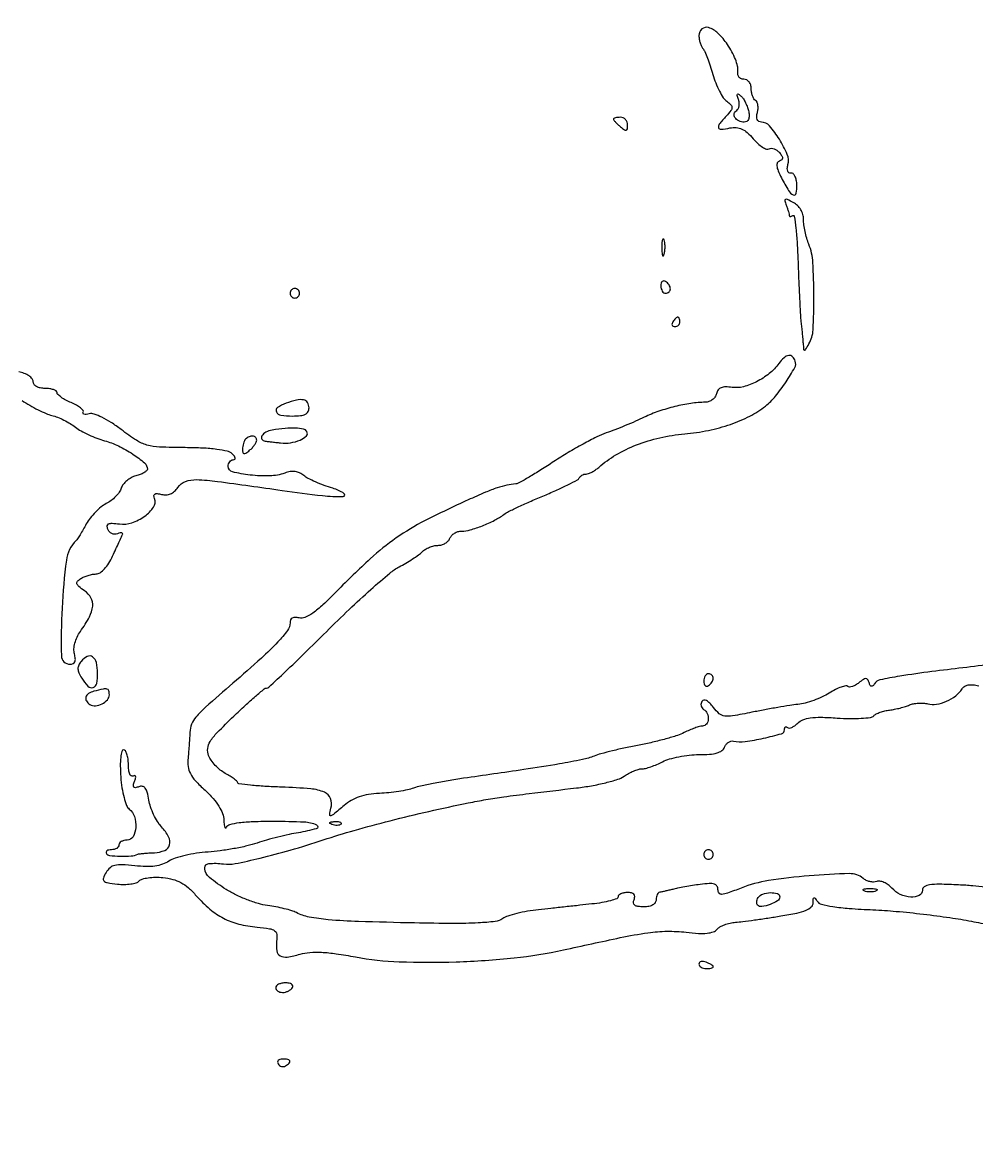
# Model space of a CAD drawing. Extents: x 0 to 4160, y 0 to 3120.
# Drawn here: x 1592.7 to 1793.4, y 1795.5 to 2029 of the extents above; entities that cross this region are included whole.
import ezdxf

# ---------------------------------------------------------------- set-up
doc = ezdxf.new("R2010")
doc.units = 0

msp = doc.modelspace()

# ---------------------------------------------------------------- linework, layer by layer
for points in [[(4159.499279, 606.274193, 0.000001), (4159.667734, 974.478125, 0.000057)], [(757.647081, 3119.740147, 0.000002), (520.492565, 3119.487217, 0.4139)], [(1964.75, 0.149832, 0.000016), (2717.930904, 0.232101, 0.000028), (3351.473438, 0.357111)], [(1797, 1894.017244, 0.001664), (1783.989055, 1892.455532, 0.009919), (1777.220618, 1891.483589, 0.012101), (1773.062045, 1890.698199, 0.204366), (1771.944701, 1889.910525, -0.050916), (1771.594325, 1889.45468, -0.257008), (1771.299365, 1889.359999, -0.226163), (1771.033276, 1889.557025, -0.041066), (1770.783672, 1890.136847, 0.06196), (1770.469269, 1890.790745, 0.258682), (1770.097928, 1890.99005, 0.150512), (1769.576484, 1890.821601, 0.019721), (1768.638455, 1890.107499, -0.038441), (1767.946516, 1889.620511, -0.054575), (1767.262321, 1889.308887, -0.06876), (1766.685097, 1889.20323, -0.210304), (1766.322422, 1889.344245, 0.25506), (1765.888051, 1889.471942, 0.032386), (1764.916391, 1889.194333, 0.031526), (1763.719484, 1888.679697, 0.02112), (1762.419556, 1887.950283, -0.030734), (1760.923839, 1887.148396, -0.020725), (1759.13144, 1886.41323, -0.020916), (1757.331648, 1885.844708, -0.038464), (1755.822968, 1885.558862, 0.011237), (1754.121066, 1885.331459, 0.003629), (1751.611187, 1884.919819, 0.003617), (1748.825628, 1884.421414, 0.004052), (1746.151287, 1883.900462, -0.006964), (1742.08536, 1883.13299, -0.075218), (1740.417698, 1883.095495, -0.149142), (1739.283719, 1883.607043, -0.051212), (1738.044376, 1884.941169, 0.031344), (1737.271719, 1885.842074, 0.079537), (1736.582504, 1886.355732, 0.149005), (1736.029632, 1886.459712, 0.230794), (1735.626778, 1886.20513, 0.094182), (1735.452475, 1885.750032, 0.096671), (1735.459617, 1885.2671, 0.099002), (1735.64635, 1884.831387, 0.104117), (1735.983688, 1884.510081, -0.149332), (1736.747483, 1883.640545, -0.123278), (1736.968025, 1882.421349, -0.149692), (1736.580493, 1881.402728, -0.230231), (1735.75, 1880.993839, 0.065942), (1735.100324, 1880.904523, 0.017853), (1734.107362, 1880.592989, 0.017747), (1732.995373, 1880.155012, 0.017566), (1731.913358, 1879.637894, -0.041887), (1730.474495, 1879.03424, -0.010737), (1728.055744, 1878.307089, -0.010859), (1725.249828, 1877.594071, -0.010833), (1722.413358, 1877.002938, 0.006791), (1719.583247, 1876.43696, 0.006988), (1716.796424, 1875.799308, 0.006793), (1714.396615, 1875.180146, 0.029268), (1713, 1874.710179, -0.045494), (1710.482847, 1873.953007, -0.008073), (1705.639698, 1873.046039, -0.005578), (1698.162467, 1871.856076, -0.001278), (1685.5, 1870.018554, 0.006187), (1682.25388, 1869.514899, 0.006758), (1679.115625, 1868.944419, 0.006372), (1676.44501, 1868.386134, 0.033077), (1675, 1867.962856, -0.036149), (1673.718781, 1867.596076, -0.012979), (1671.850449, 1867.254949, -0.012797), (1669.775833, 1866.985735, -0.014809), (1667.788763, 1866.838753, 0.028447), (1665.505296, 1866.60711, 0.04264), (1663.561466, 1866.124817, 0.04714), (1661.879325, 1865.368283, 0.048288), (1660.383224, 1864.315145, -0.003319), (1658.170504, 1862.439201, -0.124584), (1657.583385, 1862.156541, -0.520316), (1657.342232, 1862.385167, -0.021936), (1657.606623, 1863.75, 0.147541), (1657.489412, 1865.777177, 0.207332), (1656.257576, 1867.074282, 0.080008), (1653.345918, 1867.795007, 0.011681), (1647.245436, 1868.159121, -0.005911), (1643.700476, 1868.329681, -0.009798), (1640.715847, 1868.567441, -0.003806), (1638.216825, 1868.835105, -0.381115), (1638, 1869.078249, 0.21313), (1637.865812, 1869.378753, 0.020451), (1637.232804, 1869.901143, 0.023207), (1636.388777, 1870.481859, 0.016213), (1635.388268, 1871.059797, -0.047355), (1634.32292, 1871.767008, -0.034489), (1633.28163, 1872.736345, -0.03512), (1632.414779, 1873.803914, -0.062199), (1631.884272, 1874.804389, -0.118675), (1631.691416, 1876.313844, -0.115166), (1632.202048, 1877.76434, -0.051852), (1633.697985, 1879.647028, -0.007634), (1637.160373, 1883.075612, -0.005491), (1639.576886, 1885.346059, -0.00835), (1641.730091, 1887.259711, -0.003896), (1643.58777, 1888.830998, -0.175334), (1644.054899, 1889, 0.189829), (1644.541618, 1889.191694, 0.001176), (1648.051537, 1892.479516, 0.00456), (1652.042087, 1896.30444, 0.002864), (1656.640765, 1900.845162, -0.006433), (1661.434566, 1905.511434, -0.007918), (1666.030376, 1909.735008, -0.006705), (1669.984236, 1913.160865, -0.055886), (1671.95134, 1914.474837, 0.013298), (1673.373008, 1915.258608, 0.012251), (1674.791047, 1916.137682, 0.012351), (1676.015936, 1916.983139, 0.039159), (1676.772532, 1917.629675, -0.059806), (1677.440504, 1918.154465, -0.039045), (1678.316061, 1918.597467, -0.038988), (1679.252066, 1918.899797, -0.058689), (1680.102813, 1919, 0.070359), (1680.895107, 1919.112044, 0.063394), (1681.656116, 1919.440625, 0.066811), (1682.272282, 1919.926416, 0.101176), (1682.638374, 1920.5, -0.095986), (1682.996174, 1921.073509, -0.066857), (1683.587144, 1921.559375, -0.06442), (1684.311231, 1921.887892, -0.074453), (1685.059936, 1922, 0.069257), (1686.908298, 1922.257259, 0.024387), (1689.450679, 1923.114903, 0.024728), (1692.013391, 1924.270302, 0.042456), (1694, 1925.50991, -0.0448), (1694.959796, 1926.102582, -0.005895), (1697.115625, 1927.148903, -0.006807), (1699.709893, 1928.327562, -0.005656), (1702.5, 1929.512217, 0.0076), (1705.206397, 1930.67377, 0.011217), (1707.541667, 1931.781868, 0.00665), (1709.450189, 1932.772499, 0.173161), (1709.833333, 1933.195669, -0.101473), (1710.041611, 1933.503311, -0.064695), (1710.388328, 1933.763728, -0.061178), (1710.813766, 1933.939993, -0.067749), (1711.254593, 1934, 0.089854), (1711.780903, 1934.095352, 0.0313), (1712.486695, 1934.411414, 0.029896), (1713.236884, 1934.864558, 0.030636), (1713.921259, 1935.400559, -0.049364), (1717.538435, 1938.021391, -0.03929), (1721.881712, 1940.118502, -0.037104), (1726.766437, 1941.614081, -0.033277), (1732, 1942.439399, 0.028118), (1736.993651, 1943.17422, 0.032454), (1741.633886, 1944.44451, 0.035073), (1745.708234, 1946.177749, 0.05043), (1749, 1948.302117, 0.052011), (1751.095867, 1950.366404, 0.025959), (1753.313441, 1953.36259, 0.019674), (1755.138457, 1956.366792, 0.21217), (1755.261088, 1957.75, 0.11739), (1754.68086, 1958.668476, 0.234758), (1753.883565, 1958.926068, 0.150308), (1752.904237, 1958.456553, 0.047213), (1751.806704, 1957.23262, -0.063901), (1749.772222, 1955.110324, -0.052089), (1747.128467, 1953.39777, -0.054488), (1744.356894, 1952.348664, -0.100011), (1741.955927, 1952.219776, 0.034533), (1740.591959, 1952.324584, 0.099806), (1739.666205, 1952.145293, 0.137679), (1739.056226, 1951.668069, 0.094653), (1738.676453, 1950.870756, -0.091083), (1738.360626, 1950.195424, -0.073924), (1737.80519, 1949.618804, -0.073466), (1737.102266, 1949.225746, -0.087793), (1736.357749, 1949.084062, 0.032869), (1733.279313, 1948.841491, 0.023883), (1729.90534, 1948.185242, 0.02354), (1726.54387, 1947.193355, 0.028386), (1723.5, 1945.939448, -0.008577), (1721.678503, 1945.103269, -0.005224), (1719.5, 1944.175114, -0.005234), (1717.320432, 1943.299903, -0.009227), (1715.5, 1942.62936, 0.031384), (1713.494268, 1941.787928, 0.009982), (1710.61875, 1940.291178, 0.00992), (1707.473412, 1938.491421, 0.010893), (1704.5, 1936.621643, -0.005379), (1701.745467, 1934.846817, -0.0077), (1699.2625, 1933.337383, -0.004568), (1697.150812, 1932.123584, -0.108975), (1696.5, 1931.9255, 0.033463), (1694.582233, 1931.644945, 0.027898), (1692.595861, 1931.099595, 0.019257), (1690.099665, 1930.15365, 0.006014), (1686.431389, 1928.547203, 0.012161), (1677.398565, 1924.193664, 0.033521), (1671.341832, 1920.559326, 0.034036), (1665.876421, 1916.180022, 0.012864), (1658.839996, 1909.366689, -0.010916), (1655.914322, 1906.511608, -0.033409), (1653.768111, 1904.759794, -0.050912), (1652.129177, 1903.830014, -0.169104), (1650.911784, 1903.73332, 0.053286), (1650.072926, 1903.859506, 0.136071), (1649.479238, 1903.721971, 0.172104), (1649.125683, 1903.32833, 0.098046), (1649, 1902.693554, -0.161427), (1648.473612, 1901.105617, -0.029323), (1646.450049, 1898.697364, -0.019599), (1642.970418, 1895.295063, -0.004847), (1636.997054, 1890, 0.002481), (1631.241487, 1884.94643, 0.031219), (1629.202591, 1882.897207, 0.086615), (1628.288514, 1881.398434, 0.086606), (1627.936164, 1879.678571, -0.00724), (1627.889781, 1878.619629, -0.003061), (1627.798253, 1877.199796, -0.003028), (1627.682008, 1875.684275, -0.003952), (1627.556322, 1874.299458, 0.056013), (1627.580707, 1872.492314, 0.08972), (1628.041757, 1871.024571, 0.06623), (1629.103838, 1869.522911, 0.019092), (1631.120159, 1867.509152, -0.024482), (1632.823452, 1865.770966, -0.041334), (1634.047132, 1864.140018, -0.050441), (1634.801882, 1862.617677, -0.082774), (1635.078947, 1861.209694, 0.017676), (1635.141503, 1860.240817, 0.070205), (1635.282867, 1859.66316, 0.38665), (1635.467398, 1859.573401, 0.229428), (1635.662281, 1859.75, -0.23943), (1636.33478, 1860.336571, -0.030487), (1638.281206, 1860.703423, -0.023674), (1641.220175, 1860.933115, -0.007664), (1645.583333, 1861, -0.010322), (1651.969644, 1860.868147, -0.099548), (1654.593534, 1860.22679, -0.691147), (1654.532092, 1859.429331, -0.031646), (1650.75, 1858.579162, 0.014159), (1648.803209, 1858.212507, 0.007823), (1646.44653, 1857.660413, 0.007794), (1644.073568, 1857.025719, 0.012417), (1642.067974, 1856.40142, -0.024548), (1639.95131, 1855.798443, -0.012096), (1637.210562, 1855.230745, -0.011971), (1634.330816, 1854.777491, -0.017089), (1631.755799, 1854.524336, 0.020912), (1629.33244, 1854.267374, 0.020273), (1626.913474, 1853.807174, 0.020672), (1624.822572, 1853.228777, 0.067308), (1623.52852, 1852.610644, -0.060872), (1622.170123, 1851.940255, -0.05019), (1620.598482, 1851.561379, -0.040993), (1618.700639, 1851.458183, -0.021503), (1616.340696, 1851.625114, 0.0147), (1613.667882, 1851.850749, 0.072132), (1612.162771, 1851.716144, 0.120755), (1611.152244, 1851.198304, 0.079033), (1610.305784, 1850.191634, 0.042726), (1609.740502, 1849.039178, 0.296195), (1609.862649, 1848.452604, 0.157379), (1610.565857, 1848.088855, 0.012239), (1612.689366, 1847.788099, 0.030266), (1614.132843, 1847.707607, 0.034563), (1615.511945, 1847.80972, 0.036991), (1616.648422, 1848.060227, 0.132907), (1617.274006, 1848.44824, -0.137895), (1617.920148, 1848.840292, -0.033217), (1619.158199, 1849.097582, -0.03161), (1620.67174, 1849.211757, -0.026799), (1622.274417, 1849.14522, -0.0397), (1624.357844, 1848.778064, -0.061232), (1626.057125, 1848.107009, -0.057479), (1627.616785, 1847.009373, -0.030555), (1629.282437, 1845.331103, 0.036367), (1632.142076, 1842.515941, 0.056969), (1635.004919, 1840.594778, 0.057654), (1638.201767, 1839.383992, 0.038315), (1642.069586, 1838.718952, -0.013086), (1644.705927, 1838.401454, -0.120263), (1645.766085, 1837.97136, -0.214839), (1646.206148, 1837.207696, -0.055022), (1646.190951, 1835.746848, 0.066388), (1646.21559, 1833.735007, 0.234729), (1646.930411, 1832.703357, 0.165798), (1648.409931, 1832.44155, 0.031879), (1651.107628, 1833.036886, -0.051444), (1653.149359, 1833.404499, -0.030891), (1655.61441, 1833.437983, -0.023568), (1658.710962, 1833.141965, -0.010532), (1662.750988, 1832.475484, 0.036822), (1671.986419, 1831.446584, 0.017669), (1683.918421, 1831.422659, 0.017608), (1696.166673, 1832.263484, 0.028276), (1706.5, 1833.93415, -0.002257), (1718.463926, 1836.513125, -0.016218), (1724.278963, 1837.543474, -0.032395), (1728.300566, 1837.858471, -0.03261), (1732.320187, 1837.650079, 0.014591), (1734.892976, 1837.423573, 0.038905), (1736.733938, 1837.45881, 0.057271), (1738.023579, 1837.735473, 0.138967), (1738.818943, 1838.28184, -0.091403), (1739.421095, 1838.78469, -0.037266), (1740.390521, 1839.239866, -0.035292), (1741.532836, 1839.585636, -0.037737), (1742.687112, 1839.757646, 0.012785), (1744.200863, 1839.906565, 0.003221), (1746.656527, 1840.227797, 0.003286), (1749.459444, 1840.63162, 0.00331), (1752.25, 1841.07131, 0.01083), (1755.607123, 1841.69802, 0.045602), (1757.564881, 1842.297959, 0.090088), (1758.635913, 1842.981724, 0.206275), (1759.015313, 1843.840351, -0.016842), (1759.050609, 1844.662468, -0.286861), (1759.204254, 1844.870863, -0.337375), (1759.433817, 1844.806341, -0.020243), (1759.868796, 1844.178052, 0.192291), (1760.749947, 1843.541275, 0.023304), (1763.138955, 1843.058912, 0.01996), (1766.616014, 1842.665324, 0.007122), (1771.603483, 1842.37294, -0.011043), (1776.491547, 1842.047909, -0.006917), (1782.19445, 1841.462365, -0.006941), (1787.797412, 1840.729665, -0.012563), (1792.356347, 1839.951597, 0.006631), (1796.197993, 1839.248951, 0.009858)], [(1592.632487, 1949.474654, 0.017833), (1594.245923, 1948.461831, 0.015148), (1596.016509, 1947.506904, 0.015414), (1597.682834, 1946.735633, 0.040923), (1598.926897, 1946.322163, -0.036152), (1600.084119, 1945.949761, -0.019786), (1601.443437, 1945.337533, -0.019628), (1602.781611, 1944.603006, -0.02947), (1603.880547, 1943.850901, 0.037415), (1605.05871, 1943.07174, 0.018385), (1606.660112, 1942.25275, 0.018129), (1608.394321, 1941.520105, 0.025114), (1610, 1941, -0.047089), (1612.904138, 1939.916342, -0.03351), (1615.923452, 1938.194624, -0.029537), (1618.398028, 1936.335611, -0.220325), (1619, 1935.035828, -0.215171), (1618.839217, 1934.679508, -0.04799), (1618.285203, 1934.277998, -0.041608), (1617.498472, 1933.899849, -0.029754), (1616.56665, 1933.606084, 0.062485), (1615.589443, 1933.22626, 0.051429), (1614.664297, 1932.595652, 0.053362), (1613.925789, 1931.823474, 0.087512), (1613.507598, 1931.023939, -0.077321), (1613.085924, 1930.176395, -0.039028), (1612.320657, 1929.256726, -0.037571), (1611.36236, 1928.410015, -0.045618), (1610.345594, 1927.776263, 0.053542), (1609.254286, 1927.071854, 0.028834), (1608.068278, 1925.993652, 0.028369), (1606.973714, 1924.742142, 0.039482), (1606.154646, 1923.5, -0.005395), (1605.484063, 1922.31461, -0.006828), (1604.837611, 1921.234375, -0.005505), (1604.274642, 1920.344227, -0.053992), (1603.994667, 1920, 0.166481), (1601.958499, 1915.89817, 0.020662), (1601.054641, 1905.82773, 0.017018), (1600.912503, 1895.792152, 0.408406), (1602.740624, 1894, 0.108138), (1603.371009, 1894.13795, 0.18607), (1603.740927, 1894.517924, 0.125888), (1603.843, 1895.177237, 0.03975), (1603.666814, 1896.166104, -0.079562), (1603.564485, 1897.217865, -0.049027), (1603.76276, 1898.44824, -0.045454), (1604.226593, 1899.724473, -0.04349), (1604.918987, 1900.916104, 0.029214), (1606.814257, 1903.973777, 0.098979), (1607.502842, 1906.206462, 0.15511), (1607.137822, 1907.953916, 0.111326), (1605.790408, 1909.443185, -0.017896), (1604.573732, 1910.36698, -0.147862), (1604.190597, 1910.936735, -0.269308), (1604.306779, 1911.43806, -0.0624), (1605, 1912.012879, -0.042269), (1605.700712, 1912.380502, -0.026753), (1606.569495, 1912.692902, -0.026807), (1607.462525, 1912.909637, -0.043947), (1608.23658, 1912.984687, 0.149853), (1609.052881, 1913.242854, 0.056475), (1609.965962, 1914.038268, 0.046644), (1610.874919, 1915.238646, 0.031737), (1611.683848, 1916.75, -0.000889), (1612.367187, 1918.240922, -0.001119), (1613.005494, 1919.61895, -0.00089), (1613.545676, 1920.772955, -0.008919), (1613.780828, 1921.25068, 0.21634), (1613.792162, 1921.481159, 0.259475), (1613.626382, 1921.616891, 0.102318), (1613.246441, 1921.60716, 0.034231), (1612.712602, 1921.44321, -0.102465), (1612.113463, 1921.345174, -0.098688), (1611.515887, 1921.490628, -0.097101), (1611.012245, 1921.857146, -0.095714), (1610.68119, 1922.388421, -0.105151), (1610.569317, 1923.095703, -0.278583), (1610.84546, 1923.502785, -0.121434), (1611.593206, 1923.646341, -0.018472), (1613.118617, 1923.5103, 0.111902), (1615.753197, 1923.76663, 0.075982), (1618.448356, 1925.140901, 0.087137), (1620.3041, 1927.040386, 0.246393), (1620.513472, 1928.825489, -0.076675), (1620.378065, 1929.450478, -0.279745), (1620.559461, 1929.794499, -0.169883), (1621.055199, 1929.896778, -0.030682), (1621.992634, 1929.712177, 0.078709), (1622.953811, 1929.617015, 0.087758), (1623.85922, 1929.832335, 0.081272), (1624.688677, 1930.364847, 0.056777), (1625.426678, 1931.198781, -0.151321), (1627.013908, 1932.429166, -0.097347), (1629.328969, 1932.814601, -0.026562), (1633.757926, 1932.44965, -0.001517), (1647.317451, 1930.561481, 0.006222), (1655.819686, 1929.458995, 0.039295), (1660.180977, 1929.293373, 0.735859), (1660.349952, 1929.924942, 0.068117), (1658, 1930.995347, -0.015835), (1656.159113, 1931.611659, -0.015533), (1654.348895, 1932.346867, -0.015614), (1652.803621, 1933.089661, -0.055202), (1651.889854, 1933.700944, 0.0669), (1651.026666, 1934.249708, 0.077103), (1650.08955, 1934.517946, 0.070896), (1649.051941, 1934.500647, 0.046254), (1647.889854, 1934.20309, -0.07818), (1644.741215, 1933.607112, -0.037026), (1640.602722, 1933.785142, -0.032201), (1636.88436, 1934.467105, -0.34393), (1636, 1935.600694, -0.074985), (1636.080633, 1936.135336, -0.088754), (1636.314732, 1936.588954, -0.100688), (1636.662834, 1936.892194, -0.129703), (1637.071429, 1937, 0.164938), (1637.38065, 1937.104857, 0.286019), (1637.472857, 1937.35, 0.120819), (1637.287958, 1937.744933, 0.03372), (1636.821429, 1938.25, 0.134947), (1635.802345, 1938.792722, 0.022659), (1633.603848, 1939.183183, 0.020692), (1630.660487, 1939.446084, 0.010642), (1626.959951, 1939.543883, -0.008881), (1621.565308, 1939.667442, -0.058791), (1618.908103, 1940.091103, -0.075017), (1616.70033, 1941.091122, -0.019268), (1613.489055, 1943.352749, 0.019315), (1611.380195, 1944.837671, 0.029497), (1609.434311, 1945.941221, 0.03265), (1607.800299, 1946.616021, 0.146571), (1606.777724, 1946.652124, -0.033108), (1606.125985, 1946.527062, -0.092744), (1605.663804, 1946.555553, -0.234109), (1605.466956, 1946.723543, -0.24418), (1605.485911, 1946.977203, 0.309492), (1605.467704, 1947.366693, 0.06057), (1604.953517, 1947.899104, 0.045389), (1604.097115, 1948.473882, 0.026929), (1602.987291, 1949.005264, -0.023458), (1601.84322, 1949.543319, -0.032461), (1600.877517, 1950.137274, -0.033858), (1600.180478, 1950.705569, -0.207688), (1600, 1951.12132, 0.246807), (1599.822722, 1951.458587, 0.066329), (1599.265625, 1951.741888, 0.051165), (1598.457617, 1951.935981, 0.033389), (1597.5, 1952, -0.047954), (1596.48679, 1952.097399, -0.081443), (1595.689972, 1952.392054, -0.108899), (1595.183147, 1952.848978, -0.156301), (1595, 1953.420545, 0.178872), (1594.78093, 1954.013318, 0.065445), (1594.105579, 1954.620252, 0.054377), (1593.120423, 1955.149199, 0.041998), (1591.955162, 1955.509848, -0.044676)], [(1795.18116, 1847.086922, 0.015306), (1792.580143, 1847.401139, 0.010518), (1789.616087, 1847.604725, 0.006832), (1785.563384, 1847.742079, 0.041619), (1783.472368, 1847.610226, 0.106396), (1782.395644, 1847.207208, 0.255514), (1782, 1846.483541, -0.287034), (1781.306345, 1845.374776, -0.131333), (1779.561565, 1845.036417, -0.092327), (1777.350333, 1845.60989, -0.099664), (1775.561032, 1846.932561, 0.050554), (1774.786768, 1847.631355, 0.055101), (1773.909074, 1848.137504, 0.062165), (1773.064109, 1848.38858, 0.133554), (1772.393309, 1848.320685, -0.092146), (1771.743727, 1848.200713, -0.05612), (1770.965949, 1848.289184, -0.053719), (1770.185746, 1848.558795, -0.063252), (1769.526539, 1848.977975, 0.181593), (1766.659536, 1849.97107, 0.013316), (1758.193449, 1849.526637, 0.019228), (1749.634218, 1848.516029, 0.054927), (1743.85767, 1846.943899, -0.006764), (1741.027418, 1845.872323, -0.070555), (1739.814544, 1845.616936, -0.257883), (1739.237848, 1845.887104, -0.158281), (1739, 1846.619628, 0.13792), (1738.790362, 1847.365169, 0.187436), (1738.240128, 1847.785201, 0.087402), (1737.18132, 1847.899002, 0.016729), (1735.25, 1847.703764, 0.005729), (1733.667634, 1847.47163, 0.004971), (1732.014062, 1847.192784, 0.005006), (1730.521738, 1846.910399, 0.014596), (1729.5, 1846.67524, -0.00501), (1728.679297, 1846.469709, -0.005248), (1727.867188, 1846.283949, -0.005047), (1727.162845, 1846.13803, -0.023135), (1726.75, 1846.076511, 0.179364), (1726.463189, 1845.935618, 0.078959), (1726.220313, 1845.58185, 0.063463), (1726.055387, 1845.079619, 0.04767), (1726, 1844.5, -0.142943), (1725.816965, 1843.872846, -0.12077), (1725.315502, 1843.393844, -0.087197), (1724.49568, 1843.096291, -0.04358), (1723.393011, 1843, -0.029975), (1722.173093, 1843.073201, -0.129766), (1721.504537, 1843.338646, -0.223804), (1721.252407, 1843.806374, -0.105503), (1721.361626, 1844.5, 0.086117), (1721.492319, 1845.163102, 0.195231), (1721.31408, 1845.632608, 0.155809), (1720.816231, 1845.9132, 0.051069), (1719.968615, 1846, 0.044145), (1719.215025, 1845.933336, 0.063953), (1718.578281, 1845.733436, 0.083759), (1718.147578, 1845.439373, 0.203911), (1718, 1845.09255, -0.314653), (1717.730836, 1844.707181, -0.021295), (1716.384375, 1844.277601, -0.024424), (1714.608142, 1843.885223, -0.015314), (1712.5, 1843.59255, -0.000162), (1709.980296, 1843.321913, -0.000092), (1706.931756, 1842.996043, -0.000092), (1703.861146, 1842.668959, -0.000152), (1701.26768, 1842.393981, 0.016725), (1698.940562, 1842.068944, 0.017789), (1696.688241, 1841.594061, 0.017668), (1694.787061, 1841.050031, 0.07438), (1693.72774, 1840.521855, -0.123706), (1692.136672, 1839.914145, -0.017258), (1688.59536, 1839.615347, -0.01364), (1683.333814, 1839.497551, -0.003948), (1675.210059, 1839.601458, -0.002592), (1663.431253, 1839.906237, -0.01408), (1657.055876, 1840.284178, -0.02587), (1653.037864, 1840.846714, -0.071308), (1650.342104, 1841.779739, 0.044964), (1649.353572, 1842.181132, 0.013881), (1647.802216, 1842.607283, 0.013762), (1646.032272, 1842.989718, 0.014702), (1644.282462, 1843.264704, -0.040542), (1642.344731, 1843.672686, -0.020517), (1639.98314, 1844.480492, -0.020235), (1637.598561, 1845.51996, -0.028347), (1635.568974, 1846.650489, -0.028948), (1632.049269, 1849.178033, -0.198533), (1631.051335, 1851.012715, -0.415395), (1631.920037, 1852.0843, -0.061941), (1634.996793, 1852.017972, 0.085317), (1637.43008, 1852.078684, 0.010264), (1642.693413, 1853.231899, 0.011732), (1649.040835, 1854.91832, 0.008606), (1656, 1857.073798, -0.010164), (1662.519218, 1859.070771, -0.006791), (1670.055864, 1861.102639, -0.006424), (1678.182971, 1863.064872, -0.006098), (1686.5, 1864.853817, -0.007847), (1690.215468, 1865.545202, -0.007722), (1693.970676, 1866.12367, -0.004306), (1699.264253, 1866.809212, -0.000749), (1709.272023, 1868.002522, 0.014751), (1712.408841, 1868.465962, 0.016329), (1715.407406, 1869.101436, 0.015869), (1717.918814, 1869.805218, 0.076663), (1719.244529, 1870.458721, -0.028585), (1720.199175, 1871.049099, -0.02582), (1721.247322, 1871.549059, -0.026715), (1722.233813, 1871.89805, -0.070763), (1722.972506, 1872.006161, 0.062437), (1723.750511, 1872.106882, 0.018919), (1724.892689, 1872.449327, 0.018629), (1726.155603, 1872.933907, 0.019277), (1727.364307, 1873.506161, -0.050045), (1728.798557, 1874.080219, -0.021928), (1730.790968, 1874.561185, -0.021439), (1732.967749, 1874.890499, -0.026825), (1735.007318, 1875, 0.018588), (1737.253057, 1875.083517, 0.051549), (1738.806696, 1875.361982, 0.080442), (1739.823361, 1875.84172, 0.151891), (1740.379628, 1876.54691, -0.072741), (1740.70131, 1877.119803, -0.075616), (1741.16998, 1877.567928, -0.082769), (1741.709199, 1877.826332, -0.118556), (1742.236616, 1877.850458, 0.08014), (1744.718365, 1877.775093, 0.021958), (1748.58568, 1878.452836, 0.014157), (1752.375065, 1879.40312, 0.33605), (1753, 1880.22794, -0.056871), (1753.043487, 1880.609036, -0.171049), (1753.181845, 1880.826779, -0.25421), (1753.383741, 1880.86103, -0.114388), (1753.619048, 1880.714286, 0.224784), (1753.968288, 1880.589495, 0.075685), (1754.506042, 1880.726875, 0.05758), (1755.137675, 1881.085372, 0.038552), (1755.769301, 1881.626444, -0.1042), (1756.871359, 1882.344936, -0.060548), (1758.408379, 1882.736009, -0.037924), (1760.640723, 1882.853067, -0.011168), (1764.067585, 1882.696156, 0.013587), (1766.727441, 1882.587254, 0.018665), (1769.12029, 1882.643683, 0.015576), (1771.064422, 1882.823155, 0.167078), (1771.76558, 1883.16558, -0.080168), (1772.288169, 1883.542941, -0.029282), (1773.128555, 1883.905071, -0.028132), (1774.110473, 1884.200303, -0.030027), (1775.098249, 1884.375751, 0.019755), (1776.146737, 1884.539856, 0.013841), (1777.312938, 1884.803633, 0.013991), (1778.417615, 1885.11902, 0.028137), (1779.264944, 1885.440226, -0.05657), (1780.093187, 1885.701508, -0.032909), (1781.128394, 1885.83345, -0.032517), (1782.196852, 1885.82914, -0.046717), (1783.130172, 1885.67621, 0.105452), (1784.958305, 1885.592697, 0.062082), (1787.06395, 1886.217569, 0.060844), (1789.004198, 1887.364909, 0.087645), (1790.346767, 1888.834121, -0.11267), (1790.888455, 1889.370913, -0.095821), (1791.641782, 1889.659127, -0.073151), (1792.624117, 1889.68694, -0.036622), (1793.846767, 1889.450598, 0.050592)]]:
    msp.add_lwpolyline(points, format="xyb")
for points in [[(1735, 2026.2, 0.040256), (1735.061197, 2025.441134, 0.033177), (1735.24423, 2024.649688, 0.034374), (1735.512325, 2023.942413, 0.072097), (1735.831422, 2023.45, -0.075763), (1736.226746, 2022.8301, -0.011449), (1736.792733, 2021.467013, -0.012616), (1737.387882, 2019.813189, -0.010608), (1737.936444, 2018.033449, 0.024106), (1738.54401, 2016.23608, 0.025026), (1739.315236, 2014.528465, 0.025738), (1740.128473, 2013.126777, 0.090808), (1740.841747, 2012.373767, -0.035583), (1741.731023, 2011.62092, -0.210761), (1741.95279, 2011.06843, -0.158465), (1741.722939, 2010.434916, -0.018302), (1740.736725, 2009.261578, 0.014902), (1739.268023, 2007.538126, 0.250733), (1739.135053, 2006.826102, 0.354076), (1739.644934, 2006.489502, 0.022944), (1741.528756, 2006.760746, -0.066812), (1742.855622, 2006.834407, -0.089185), (1744.020619, 2006.529642, -0.074078), (1745.158417, 2005.781502, -0.032863), (1746.419386, 2004.495463, 0.030098), (1747.396671, 2003.487673, 0.043692), (1748.380054, 2002.735037, 0.052012), (1749.235221, 2002.309216, 0.23194), (1749.777324, 2002.362378, -0.14224), (1750.24506, 2002.492326, -0.083865), (1750.820087, 2002.388322, -0.071914), (1751.412506, 2002.072444, -0.061236), (1751.928431, 2001.586235, -0.030224), (1752.44471, 2000.881548, -0.14665), (1752.580471, 2000.410565, -0.231221), (1752.408008, 2000.066833, -0.082576), (1751.909561, 1999.803187, 0.205028), (1751.482311, 1999.423745, 0.142738), (1751.380387, 1998.778143, 0.069084), (1751.6536, 1997.771108, 0.018596), (1752.360712, 1996.269353, 0.016465), (1753.861274, 1993.587819, 0.150537), (1754.846801, 1992.70787, 0.484901), (1755.46113, 1993.022217, 0.058017), (1755.600454, 1994.783407, 0.040849), (1755.478326, 1995.808207, 0.06574), (1755.192448, 1996.638606, 0.093322), (1754.798055, 1997.158532, 0.234578), (1754.35256, 1997.284187, -0.178036), (1753.936744, 1997.354054, -0.179064), (1753.666477, 1997.676511, -0.106122), (1753.589215, 1998.259549, -0.044047), (1753.72258, 1999.047148, 0.164552), (1753.571145, 2001.194599, 0.040485), (1751.922504, 2004.380702, 0.039324), (1749.822904, 2007.218162, 0.215795), (1748.133369, 2007.993167, -0.129384), (1747.59662, 2008.137298, -0.164687), (1747.25881, 2008.518843, -0.115751), (1747.152544, 2009.146339, -0.048303), (1747.289489, 2009.999004, 0.046215), (1747.422423, 2010.805232, 0.054994), (1747.392509, 2011.575304, 0.064046), (1747.21553, 2012.198685, 0.15438), (1746.90612, 2012.558021, -0.119588), (1746.558244, 2012.910253, -0.048422), (1746.266173, 2013.523694, -0.044277), (1746.067041, 2014.274982, -0.042676), (1746, 2015.059017, 0.076357), (1745.884262, 2015.812471, 0.093536), (1745.548703, 2016.439514, 0.104409), (1745.042555, 2016.85288, 0.119761), (1744.437142, 2017, -0.10366), (1743.81773, 2017.129811, -0.140068), (1743.379176, 2017.492864, -0.122922), (1743.162816, 2018.074072, -0.070006), (1743.183956, 2018.827918, 0.107507), (1743.140076, 2019.773472, 0.029596), (1742.669223, 2021.195553, 0.028463), (1741.929643, 2022.783681, 0.026323), (1740.996814, 2024.321085, 0.051661), (1739.006584, 2026.678053, 0.116194), (1737.005802, 2027.86377, 0.260121), (1735.62858, 2027.576939, 0.217459)], [(1745.465992, 2010.176591, -0.046075), (1745.557279, 2009.249683, -0.106188), (1745.415096, 2008.567552, -0.153007), (1745.052052, 2008.15424, -0.137456), (1744.501599, 2008, -0.108039), (1743.367744, 2008.247894, -0.14481), (1742.579534, 2008.936569, -0.202555), (1742.440219, 2009.771329, -0.19826), (1742.940014, 2010.462927, 0.1397), (1743.266777, 2010.821066, 0.076189), (1743.44966, 2011.392125, 0.066069), (1743.467489, 2012.080314, 0.058009), (1743.309147, 2012.782025, -0.013877), (1743.041371, 2013.617768, -0.256369), (1743.099849, 2013.879751, -0.395203), (1743.31278, 2013.900369, -0.021483), (1743.876231, 2013.426591, -0.06332), (1744.355271, 2012.860394, -0.030209), (1744.826091, 2012.029122, -0.029357), (1745.219555, 2011.088647, -0.036839)], [(1717, 2008.622445, 0.172217), (1717.074552, 2008.412416, 0.016008), (1717.440625, 2007.99011, 0.019119), (1717.925446, 2007.504355, 0.013852), (1718.5, 2007, 0.020633), (1719.310961, 2006.381629, 0.217533), (1719.71069, 2006.308142, 0.304492), (1719.942264, 2006.565314, 0.035496), (1720, 2007.377555, 0.091307), (1719.885941, 2007.996941, 0.095788), (1719.559375, 2008.523407, 0.099536), (1719.072293, 2008.875699, 0.107348), (1718.5, 2009, 0.023761), (1717.92515, 2008.972666, 0.037907), (1717.440625, 2008.889093, 0.044235), (1717.09443, 2008.768578, 0.294983)], [(1753.34837, 1990.534546, -0.008591), (1753.597865, 1989.849403, -0.01025), (1753.808584, 1989.195062, -0.009132), (1753.964244, 1988.638645, -0.063716), (1754, 1988.359196, 0.216875), (1754.06408, 1988.218409, 0.176293), (1754.220313, 1988.158257, 0.098194), (1754.462259, 1988.201594, 0.045129), (1754.75, 1988.345301, -0.540876), (1755.060615, 1988.19974, -0.007202), (1755.379939, 1985.689701, -0.012562), (1755.656753, 1982.51642, -0.007073), (1755.841282, 1978.654318, 0.001771), (1755.992545, 1974.583215, 0.002116), (1756.164884, 1970.748456, 0.001822), (1756.335608, 1967.517222, 0.013885), (1756.463659, 1966, -0.002173), (1756.582834, 1964.89692, -0.0015), (1756.708604, 1963.646875, -0.001512), (1756.822308, 1962.444061, -0.003094), (1756.902785, 1961.5, 0.007056), (1757.022556, 1960.21536, 0.348937), (1757.190654, 1960.044938, 0.293499), (1757.424642, 1960.158012, 0.005797), (1758.136208, 1961.350262, 0.119495), (1759.008261, 1964.287287, 0.013013), (1759.184077, 1971.392774, 0.015195), (1758.959164, 1978.491202, 0.078483), (1758.10925, 1982.3151, -0.024232), (1757.684353, 1983.568246, -0.017216), (1757.325842, 1985.008181, -0.017434), (1757.078477, 1986.409503, -0.034979), (1757, 1987.529916, 0.071589), (1756.848805, 1988.580496, 0.064807), (1756.405881, 1989.584974, 0.064468), (1755.717817, 1990.447261, 0.069399), (1754.84837, 1991.08115, 0.010542), (1753.612478, 1991.709427, 0.202365), (1753.190749, 1991.730485, 0.389207), (1753.04823, 1991.456071, 0.025778)], [(1727.194949, 1981.5, 0.012823), (1727.235556, 1980.431793, 0.080377), (1727.356533, 1979.900903, 0.597527), (1727.51666, 1979.883358, 0.087174), (1727.692991, 1980.269032, 0.037336), (1727.832894, 1981.036634, 0.029507), (1727.872264, 1981.880008, 0.030339), (1727.814405, 1982.671085, 0.06278), (1727.655937, 1983.269032, 0.31318), (1727.47713, 1983.386009, 0.333666), (1727.315079, 1983.257153, 0.052471), (1727.212705, 1982.580113, 0.014395)], [(1727, 1973.559017, 0.062283), (1727.074545, 1972.962904, 0.080552), (1727.29375, 1972.457961, 0.097988), (1727.618621, 1972.120018, 0.153634), (1728, 1972, 0.092995), (1728.381732, 1972.071618, 0.096318), (1728.70625, 1972.276414, 0.099231), (1728.923444, 1972.581949, 0.105429), (1729, 1972.940983, 0.089642), (1728.926698, 1973.346558, 0.053229), (1728.70625, 1973.7871, 0.051032), (1728.382515, 1974.193797, 0.06081), (1728, 1974.5, 0.139169), (1727.620352, 1974.607943, 0.191142), (1727.29375, 1974.478525, 0.138808), (1727.073267, 1974.110654, 0.066118)], [(1649, 1972, 0.099038), (1649.076342, 1971.618362, 0.097945), (1649.29375, 1971.29375, 0.097945), (1649.618362, 1971.076342, 0.099038), (1650, 1971, 0.099038), (1650.381638, 1971.076342, 0.097945), (1650.70625, 1971.29375, 0.097945), (1650.923658, 1971.618362, 0.099038), (1651, 1972, 0.099038), (1650.923658, 1972.381638, 0.097945), (1650.70625, 1972.70625, 0.097945), (1650.381638, 1972.923658, 0.099038), (1650, 1973, 0.099038), (1649.618362, 1972.923658, 0.097945), (1649.29375, 1972.70625, 0.097945), (1649.076342, 1972.381638, 0.099038)], [(1729.5, 1966, 0.082592), (1729.343488, 1965.6179, 0.161196), (1729.3746, 1965.29375, 0.182303), (1729.586039, 1965.078288, 0.108972), (1729.940983, 1965, 0.093332), (1730.345238, 1965.076123, 0.09642), (1730.688914, 1965.29375, 0.099167), (1730.918938, 1965.618444, 0.105053), (1731, 1966, 0.042167), (1730.967655, 1966.382849, 0.061769), (1730.870461, 1966.70625, 0.081139), (1730.727648, 1966.92554, 0.210953), (1730.559017, 1967, 0.151918), (1730.34829, 1966.934461, 0.038439), (1730.066025, 1966.70625, 0.035638), (1729.768994, 1966.382774, 0.029505)], [(1648.165604, 1948.865558, 0.056084), (1646.363825, 1947.958541, 0.381124), (1646.124697, 1947.074331, 0.24403), (1647.079774, 1946.380951, 0.037331), (1649.5, 1946.2, 0.023772), (1651.219938, 1946.28182, 0.091443), (1652.245192, 1946.57381, 0.157884), (1652.79704, 1947.112154, 0.121747), (1653, 1947.933333, 0.146465), (1652.675768, 1949.016443, 0.20234), (1651.84235, 1949.5742, 0.107241), (1650.381691, 1949.540346, 0.029377)], [(1645.25, 1943.231235, 0.078354), (1643.934598, 1942.796024, 0.130704), (1643.075377, 1942.018, 0.298743), (1643.079246, 1941.325724, 0.22203), (1643.75, 1940.916667, -0.00079), (1644.185012, 1940.867637, -0.000134), (1645.014062, 1940.772643, -0.000147), (1645.987869, 1940.660509, -0.00013), (1647, 1940.543394, 0.065397), (1649.102348, 1940.575243, 0.065059), (1651.129087, 1941.148596, 0.091867), (1652.434814, 1942.020671, 0.351574), (1652.546245, 1942.925173, 0.205409), (1651.813979, 1943.439195, 0.041257), (1650.197349, 1943.641332, 0.033826), (1647.990532, 1943.584596, 0.017452)], [(1639.666667, 1941.333333, 0.083131), (1639.410722, 1940.974456, 0.037341), (1639.195833, 1940.434865, 0.035634), (1639.049176, 1939.817163, 0.04049), (1639, 1939.210889, 0.044573), (1639.062941, 1938.506248, 0.3239), (1639.29381, 1938.284099, 0.191555), (1639.695361, 1938.381875, 0.01884), (1640.5, 1939, 0.031583), (1641.074049, 1939.54111, 0.034151), (1641.559375, 1940.136985, 0.036411), (1641.899069, 1940.700558, 0.117955), (1642, 1941.122445, 0.195112), (1641.766976, 1941.696866, 0.179361), (1641.189466, 1941.972341, 0.128407), (1640.404476, 1941.841403, 0.091429)], [(1605.092674, 1894.611666, 0.061221), (1604.56419, 1893.787945, 0.118992), (1604.401267, 1893.028306, 0.099263), (1604.592758, 1892.185739, 0.034237), (1605.183136, 1891.078361, 0.053023), (1606.502859, 1889.39256, 0.286064), (1607.582589, 1889.124426, 0.273323), (1608.337667, 1889.979549, 0.050152), (1608.533898, 1892.165896, 0.053745), (1608.272884, 1894.365837, 0.183888), (1607.486146, 1895.542901, 0.277575), (1606.371524, 1895.628193, 0.1036)], [(1736, 1890.440983, 0.066118), (1736.073267, 1889.889346, 0.138808), (1736.29375, 1889.521475, 0.191142), (1736.620352, 1889.392057, 0.139169), (1737, 1889.5, 0.06081), (1737.382515, 1889.806203, 0.051032), (1737.70625, 1890.2129, 0.053229), (1737.926698, 1890.653442, 0.089642), (1738, 1891.059017, 0.105429), (1737.923444, 1891.418051, 0.099231), (1737.70625, 1891.723586, 0.096318), (1737.381732, 1891.928382, 0.092995), (1737, 1892, 0.153634), (1736.618621, 1891.879982, 0.097988), (1736.29375, 1891.542039, 0.080552), (1736.074545, 1891.037096, 0.062283)], [(1607.75, 1888.310674, 0.078847), (1606.625472, 1887.81793, 0.177946), (1606.072013, 1887.087228, 0.217431), (1606.179127, 1886.281465, 0.114716), (1606.909758, 1885.555773, 0.161212), (1608.080821, 1885.276752, 0.095052), (1609.478496, 1885.671565, 0.09763), (1610.601123, 1886.541909, 0.18111), (1611, 1887.606989, 0.073932), (1610.875876, 1888.441855, 0.272021), (1610.498626, 1888.789386, 0.108517), (1609.719083, 1888.787078, 0.009116)], [(1613.401868, 1870.307094, 0.020179), (1613.658259, 1868.01554, 0.026429), (1614.086319, 1865.952841, 0.027112), (1614.613397, 1864.31686, 0.137979), (1615.179213, 1863.557094, -0.154644), (1616.276113, 1861.979232, -0.091754), (1616.547377, 1859.683829, -0.109192), (1615.979065, 1857.728732, -0.274173), (1614.75, 1857, 0.055194), (1614.080563, 1856.925876, 0.074787), (1613.514062, 1856.70625, 0.094252), (1613.134051, 1856.381534, 0.170563), (1613, 1856, -0.153634), (1612.879982, 1855.618621, -0.097988), (1612.542039, 1855.29375, -0.080552), (1612.037096, 1855.074545, -0.062283), (1611.440983, 1855, 0.049931), (1610.877913, 1854.943631, 0.108613), (1610.482664, 1854.769047, 0.184505), (1610.316076, 1854.511183, 0.192903), (1610.367878, 1854.213778, 0.233772), (1611.063421, 1853.779715, 0.018617), (1613.292323, 1853.642693, 0.024718), (1615.563297, 1853.700066, 0.083447), (1617, 1854.053467, -0.072225), (1617.335015, 1854.143846, -0.006081), (1618.227639, 1854.239849, -0.007982), (1619.300385, 1854.324789, -0.006086), (1620.477068, 1854.384709, 0.087626), (1622.647485, 1854.855294, 0.232869), (1623.671084, 1856.010906, 0.193901), (1623.473142, 1857.713533, 0.062892), (1621.962756, 1859.809602, -0.049485), (1621.118543, 1860.917499, -0.028372), (1620.318931, 1862.396909, -0.028101), (1619.6775, 1863.990803, -0.041408), (1619.313707, 1865.454274, 0.022884), (1618.971738, 1867.0856, 0.098621), (1618.543564, 1867.974254, 0.191109), (1617.968945, 1868.324602, 0.134876), (1617.208014, 1868.249581, -0.042846), (1616.482594, 1868.040379, -0.281222), (1616.142542, 1868.165725, -0.231505), (1616.057498, 1868.556359, -0.031454), (1616.314937, 1869.378329, 0.029715), (1616.527696, 1870.049455, 0.133905), (1616.520096, 1870.457017, 0.343302), (1616.327343, 1870.59595, 0.129903), (1615.988546, 1870.492921, -0.305889), (1615.604204, 1870.508351, -0.139185), (1615.280859, 1870.924653, -0.067673), (1615.066613, 1871.768481, -0.028383), (1615, 1872.940983, 0.031057), (1614.927139, 1874.112879, 0.048104), (1614.705749, 1875.101414, 0.061496), (1614.383364, 1875.787464, 0.257652), (1613.998295, 1876, 0.34511), (1613.604914, 1875.69177, 0.034304), (1613.384526, 1874.430342, 0.029646), (1613.303028, 1872.624959, 0.014228)], [(1659.729167, 1860.395833, -0.126455), (1659.402231, 1860.202593, -0.060344), (1658.916927, 1860.123424, -0.05415), (1658.359369, 1860.160852, -0.051402), (1657.8125, 1860.316886, -0.054073), (1657.395823, 1860.538436, -0.470617), (1657.37858, 1860.720685, -0.168741), (1657.670344, 1860.862007, -0.018894), (1658.416667, 1860.921053, -0.028489), (1659.112848, 1860.910055, -0.077125), (1659.592839, 1860.799335, -0.208169), (1659.77538, 1860.614691, -0.296942)], [(1736, 1854, 0.099038), (1736.076342, 1853.618362, 0.097945), (1736.29375, 1853.29375, 0.097945), (1736.618362, 1853.076342, 0.099038), (1737, 1853, 0.099038), (1737.381638, 1853.076342, 0.097945), (1737.70625, 1853.29375, 0.097945), (1737.923658, 1853.618362, 0.099038), (1738, 1854, 0.099038), (1737.923658, 1854.381638, 0.097945), (1737.70625, 1854.70625, 0.097945), (1737.381638, 1854.923658, 0.099038), (1737, 1855, 0.099038), (1736.618362, 1854.923658, 0.097945), (1736.29375, 1854.70625, 0.097945), (1736.076342, 1854.381638, 0.099038)], [(1752, 1845.067388, -0.263061), (1751.550772, 1844.272628, -0.047127), (1749.956724, 1843.507174, -0.04709), (1748.235247, 1843.050363, -0.242246), (1747.324504, 1843.342163, -0.145181), (1747.172684, 1843.622027, -0.073368), (1747.147508, 1844.026079, -0.063097), (1747.245788, 1844.486566, -0.054373), (1747.458881, 1844.933469, -0.175226), (1748.407218, 1845.685244, -0.073603), (1750.033419, 1845.975157, -0.085662), (1751.490178, 1845.76775, -0.325425)], [(1772.25, 1846.337719, -0.057986), (1771.679992, 1846.181385, -0.037979), (1771, 1846.12966, -0.037979), (1770.320008, 1846.181385, -0.057986), (1769.75, 1846.337719, -0.174857), (1769.540618, 1846.525001, -0.447206), (1769.601562, 1846.693942, -0.078554), (1770.10856, 1846.810911, -0.017491), (1771, 1846.842105, -0.017491), (1771.89144, 1846.810911, -0.078554), (1772.398438, 1846.693942, -0.447206), (1772.459382, 1846.525001, -0.174857)], [(1735, 1830.968615, 0.152681), (1735.115494, 1830.599211, 0.098158), (1735.440625, 1830.284531, 0.08088), (1735.926468, 1830.07223, 0.062722), (1736.5, 1830, 0.024748), (1737.074824, 1830.028469, 0.039339), (1737.559375, 1830.115447, 0.046727), (1737.903916, 1830.241071, 0.289661), (1738, 1830.393011, 0.222225), (1737.912889, 1830.579329, 0.030693), (1737.559375, 1830.839659, 0.030395), (1737.074558, 1831.112506, 0.02136), (1736.5, 1831.361626, 0.055937), (1735.925634, 1831.511135, 0.100118), (1735.440625, 1831.483616, 0.147206), (1735.122486, 1831.289193, 0.184534)], [(1646, 1826, 0.142666), (1646.111069, 1825.61866, 0.09965), (1646.423289, 1825.29375, 0.08433), (1646.890182, 1825.074854, 0.067639), (1647.440983, 1825, 0.061875), (1648.038022, 1825.074167, 0.051278), (1648.640225, 1825.29375, 0.053305), (1649.157656, 1825.617164, 0.08825), (1649.5, 1826, 0.202618), (1649.558599, 1826.378123, 0.181468), (1649.33165, 1826.70625, 0.104212), (1648.804599, 1826.928459, 0.047867), (1648.059017, 1827, 0.0466), (1647.270941, 1826.926392, 0.066561), (1646.604836, 1826.70625, 0.086673), (1646.155423, 1826.381985, 0.195654)], [(1646.510081, 1809.983688, 0.090427), (1646.820631, 1809.639411, 0.095498), (1647.22714, 1809.434921, 0.099685), (1647.665803, 1809.401101, 0.108373), (1648.069098, 1809.542705, 0.050477), (1648.838655, 1810.13314, 0.315493), (1648.933879, 1810.592818, 0.25701), (1648.519563, 1810.914842, 0.039415), (1647.440983, 1811, 0.067432), (1646.890269, 1810.925389, 0.140899), (1646.524436, 1810.701458, 0.190788), (1646.397824, 1810.36964, 0.136093)]]:
    msp.add_lwpolyline(points, format="xyb", close=True)

doc.saveas('drawing.dxf')
